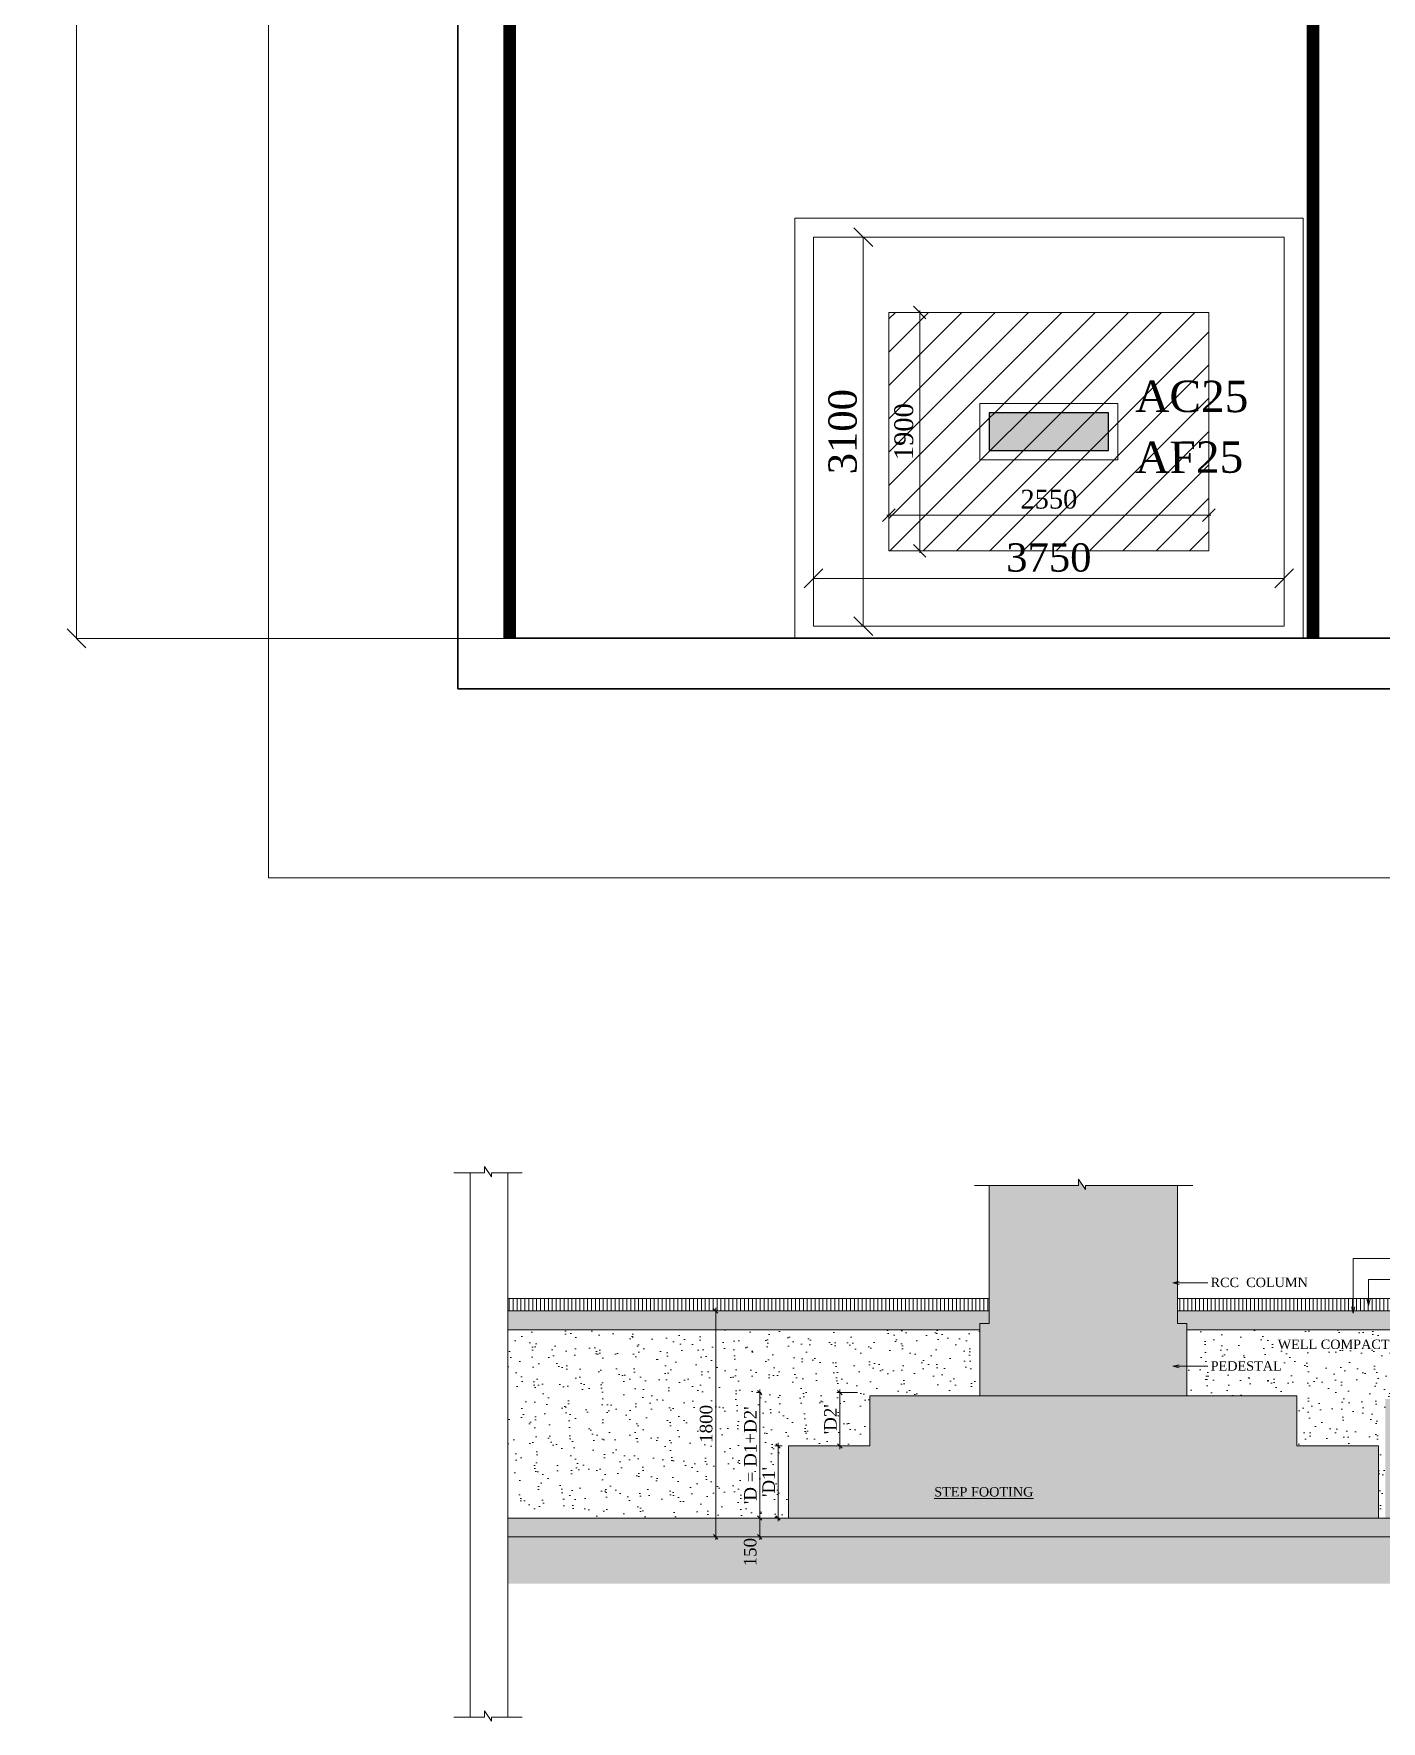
# Model space of a CAD drawing. Header units: inches. Extents: x 10943721 to 11147402, y -2794197 to -2693110.
# Drawn here: x 11014150 to 11024885, y -2794174 to -2780727 of the extents above; entities that cross this region are included whole.
import ezdxf

# ---------------------------------------------------------------- set-up
doc = ezdxf.new("R2010")
doc.units = ezdxf.units.IN
doc.header["$LTSCALE"] = 0.5
doc.header["$MEASUREMENT"] = 0
doc.header["$PDMODE"] = 34
doc.header["$PDSIZE"] = 50
doc.linetypes.add('HIDDEN', pattern=[9.525, 6.35, -3.175])
doc.layers.get('0').update_dxf_attribs({"lineweight": 0})
for name, color, linetype, lineweight in [('S-C0-UP TO B1', 4, 'Continuous', 30), ('S-C3-UP TO HP', 6, 'Continuous', 25), ('S-FOUND-PEDESTAL', 8, 'Continuous', 5), ('S-FOUND-TEXT COL', 7, 'Continuous', 0), ('S-FOUND-TEXT FOOTING', 7, 'Continuous', 0), ('S-HATCH LIFT', 250, 'Continuous', 0), ('S-SECTION', 5, 'Continuous', 5), ('S-SECTION-DIM', 7, 'Continuous', 0), ('S-SECTION-TEXT', 7, 'Continuous', 0), ('S-SHEET TEXT TITLE', 1, 'Continuous', 0), ('S-STEEL-TEXT', 7, 'Continuous', 0), ('S_FOUND_DIM', 7, 'Continuous', 9), ('S_FOUND_DIM-1', 7, 'Continuous', 9), ('S_FOUND_EXCAVATION', 253, 'HIDDEN', 5), ('S_FOUND_FOOTING', 7, 'Continuous', 15), ('S_FOUND_FOOTING-1', 7, 'Continuous', 9)]:
    doc.layers.add(name, color=color, linetype=linetype, lineweight=lineweight)
doc.layers.add('S-HATCH', color=250, linetype='Continuous', lineweight=5, transparency=0.5)
doc.layers.add('S_HATCH', color=250, linetype='Continuous', lineweight=5, transparency=0.5)
doc.styles.add('SHEET TEXT', font='times.ttf')
doc.styles.get("Standard").update_dxf_attribs({"font": 'times.ttf'})
doc.styles.add('TEXT', font='times.ttf')
doc.dimstyles.new('DIM FOOTING', dxfattribs={"dimtxt": 250, "dimasz": 150, "dimexe": 0.18, "dimexo": 0.0625, "dimgap": 50, "dimtad": 1, "dimtoh": 1, "dimdec": 0, "dimzin": 0, "dimdsep": 46, "dimtxsty": 'Standard', "dimblk": 'OBLIQUE', "dimcen": 0.09, "dimclrd": 256, "dimclre": 256, "dimclrt": 256, "dimadec": 0, "dimazin": 0, "dimtfac": 1, "dimtdec": 0, "dimtofl": 0, "dimtmove": 0, "dimatfit": 3, "dimfxl": 1, "dimtolj": 1, "dimtzin": 0, "dimlwd": -1, "dimlwe": -1, "dimarcsym": 0})
doc.dimstyles.new('S_DIM', dxfattribs={"dimtxt": 75, "dimasz": 35, "dimexe": 35, "dimexo": 50, "dimgap": 25, "dimtad": 1, "dimdec": 0, "dimzin": 0, "dimdsep": 46, "dimtxsty": 'Standard', "dimblk": 'OBLIQUE', "dimcen": 0.09, "dimdle": 15, "dimclrd": 256, "dimclre": 256, "dimclrt": 256, "dimadec": 0, "dimazin": 0, "dimtfac": 1, "dimtdec": 0, "dimtofl": 0, "dimtmove": 0, "dimatfit": 3, "dimfxl": 1, "dimtolj": 1, "dimtzin": 0, "dimlwd": -1, "dimlwe": -1, "dimarcsym": 0})
doc.dimstyles.new('SETU_1', dxfattribs={"dimtxt": 200, "dimasz": 150, "dimexe": 100, "dimexo": 50, "dimgap": 35, "dimtad": 1, "dimdec": 0, "dimzin": 0, "dimdsep": 46, "dimtxsty": 'Standard', "dimblk": 'OBLIQUE', "dimcen": 150, "dimdle": 25, "dimclrd": 4, "dimclre": 7, "dimclrt": 256, "dimadec": 0, "dimazin": 0, "dimtfac": 1, "dimtdec": 0, "dimtofl": 0, "dimtmove": 1, "dimatfit": 3, "dimfxl": 1, "dimtolj": 1, "dimtzin": 0, "dimlwd": -1, "dimlwe": 5, "dimarcsym": 1})
doc.dimstyles.get("Standard").update_dxf_attribs({"dimtxt": 0.18, "dimasz": 0.18, "dimexe": 0.18, "dimexo": 0.0625, "dimgap": 0.09, "dimtad": 0, "dimtih": 1, "dimtoh": 1, "dimdec": 4, "dimzin": 0, "dimdsep": 46, "dimtxsty": 'Standard', "dimcen": 0.09, "dimadec": 0, "dimazin": 0, "dimtfac": 1, "dimtdec": 4, "dimtofl": 0, "dimtmove": 0, "dimatfit": 3, "dimfxl": 1, "dimtolj": 1, "dimtzin": 0, "dimarcsym": 0})
pattern_1 = [(172.5, (0, 0), (-131.7927123, -140.7013184), [0, -152, 0, -170, 0, -162.5]), (142.5, (0, 0), (-324.697973, -74.413751), [0, -82, 0, -137, 0, -52.5]), (102.5, (86.97, -86.97), (-220.6032383, 219.8029273), [0, -50, 0, -180, 0, -235]), (92.5, (86.97, -86.97), (-274.626285, 150.5042164), [0, -25, 0, -118, 0, -135])]
pattern_2 = [(185, (0, 0), (-231.4035394, 275.7759996), [37.5, -412.5]), (130, (0, 0), (-216.884075, -314.996084), [30, -330]), (235.4514445, (-19.3, 22.98), (-448.287611, -39.220082), [31.870096, -350.571056]), (181.1842, (-70.7, -70.7), (-318.806888, 435.846694), [56.25, -618.75]), (231.6356355, (-97.3, -34.4), (-674.855834, -13.950034), [47.80517, -525.85688]), (126.184164, (-70.7, -70.7), (-674.855834, -13.950034), [45, -495]), (156, (-88.4, -17.68), (-68.691238, 353.385786), [37.5, -412.5]), (101, (-88.4, -17.68), (-342.404218, -170.354297), [30, -330]), (206.4514447, (-94.1, 11.77), (-411.095453, 183.031487), [31.870095, -350.571056]), (172.5, (0, 0), (-121.9949088, -113.3965927), [0, -326, 0, -335, 0, -331.25]), (142.5, (0, 0), (-232.454725, -46.436471), [0, -191, 0, -318.5, 0, -126.25]), (102.5, (78.84, -78.84), (-180.7603809, 196.7090837), [0, -125, 0, -390, 0, -517.5]), (92.5, (114.2, -114.2), (-241.5799034, 170.7949916), [0, -162.5, 0, -259, 0, -367.5])]

# ---------------------------------------------------------------- blocks, each defined once
blk = doc.blocks.new('_Oblique')
at = {"color": 0, "linetype": 'ByBlock', "lineweight": -2}
blk.add_line((-0.5, -0.5), (0.5, 0.5), dxfattribs=at)
blk = doc.blocks.new('*D46')
at = {"layer": 'Defpoints', "color": 0, "transparency": 16777216}
for p in [(11020162, -2791980), (11020080, -2792555), (11020162, -2792555)]:
    blk.add_point(p, dxfattribs=at)
at = {"layer": 'S-SECTION-DIM', "color": 7, "transparency": 16777216}
blk.add_line((11020080, -2791955), (11020080, -2792580), dxfattribs=at)
at = {"layer": 'S-SECTION-DIM', "color": 7, "lineweight": 5, "transparency": 16777216}
for p, q in [((11020112, -2791980), (11020055, -2791980)), ((11020112, -2792555), (11020055, -2792555))]:
    blk.add_line(p, q, dxfattribs=at)
at = {"layer": 'S-SECTION-DIM', "color": 7, "transparency": 16777216, "xscale": 35, "yscale": 35, "zscale": 35}
for p, rotation in [((11020080, -2791980), 90), ((11020080, -2792555), 270)]:
    blk.add_blockref('_Oblique', p, dxfattribs=dict(at, rotation=rotation))
at = {"layer": 'S-SECTION-DIM', "color": 7, "transparency": 16777216, "insert": (11020005, -2792268), "char_height": 100, "attachment_point": 5, "rotation": 90, "style": 'TEXT'}
blk.add_mtext("\\A1;{\\C256;'D1'}", dxfattribs=at)
blk = doc.blocks.new('*D47')
at = {"layer": 'Defpoints', "color": 0, "transparency": 16777216}
for p in [(11020762, -2791555), (11020572, -2791980), (11020670, -2791980)]:
    blk.add_point(p, dxfattribs=at)
at = {"layer": 'S-SECTION-DIM', "color": 7, "lineweight": 5, "transparency": 16777216}
for p, q in [((11020712, -2791555), (11020547, -2791555)), ((11020620, -2791980), (11020547, -2791980))]:
    blk.add_line(p, q, dxfattribs=at)
at = {"layer": 'S-SECTION-DIM', "color": 7, "transparency": 16777216}
blk.add_line((11020572, -2791530), (11020572, -2792005), dxfattribs=at)
at = {"layer": 'S-SECTION-DIM', "color": 7, "transparency": 16777216, "xscale": 35, "yscale": 35, "zscale": 35}
for p, rotation in [((11020572, -2791555), 90), ((11020572, -2791980), 270)]:
    blk.add_blockref('_Oblique', p, dxfattribs=dict(at, rotation=rotation))
at = {"layer": 'S-SECTION-DIM', "color": 7, "transparency": 16777216, "insert": (11020497, -2791768), "char_height": 100, "attachment_point": 5, "rotation": 90, "style": 'TEXT'}
blk.add_mtext("\\A1;{\\C256;'D2'}", dxfattribs=at)
blk = doc.blocks.new('*D48')
at = {"layer": 'Defpoints', "color": 0, "transparency": 16777216}
for p in [(11019992, -2791555), (11019934, -2792555), (11019992, -2792555)]:
    blk.add_point(p, dxfattribs=at)
at = {"layer": 'S-SECTION-DIM', "color": 7, "lineweight": 5, "transparency": 16777216}
for p, q in [((11019942, -2791555), (11019909, -2791555)), ((11019942, -2792555), (11019909, -2792555))]:
    blk.add_line(p, q, dxfattribs=at)
at = {"layer": 'S-SECTION-DIM', "color": 7, "transparency": 16777216}
blk.add_line((11019934, -2791530), (11019934, -2792580), dxfattribs=at)
at = {"layer": 'S-SECTION-DIM', "color": 7, "transparency": 16777216, "xscale": 35, "yscale": 35, "zscale": 35}
for p, rotation in [((11019934, -2791555), 90), ((11019934, -2792555), 270)]:
    blk.add_blockref('_Oblique', p, dxfattribs=dict(at, rotation=rotation))
at = {"layer": 'S-SECTION-DIM', "color": 7, "transparency": 16777216, "insert": (11019859, -2792055), "char_height": 100, "attachment_point": 5, "rotation": 90, "style": 'TEXT'}
blk.add_mtext("\\A1;{\\C256;'D = D1+D2'}", dxfattribs=at)
blk = doc.blocks.new('*D49')
at = {"layer": 'Defpoints', "color": 0, "transparency": 16777216}
for p in [(11019992, -2792555), (11019934, -2792705), (11019992, -2792705)]:
    blk.add_point(p, dxfattribs=at)
at = {"layer": 'S-SECTION-DIM', "color": 7, "lineweight": 5, "transparency": 16777216}
for p, q in [((11019942, -2792555), (11019909, -2792555)), ((11019942, -2792705), (11019909, -2792705))]:
    blk.add_line(p, q, dxfattribs=at)
at = {"layer": 'S-SECTION-DIM', "color": 7, "transparency": 16777216}
blk.add_line((11019934, -2792530), (11019934, -2792730), dxfattribs=at)
at = {"layer": 'S-SECTION-DIM', "color": 7, "transparency": 16777216, "xscale": 35, "yscale": 35, "zscale": 35}
for p, rotation in [((11019934, -2792555), 90), ((11019934, -2792705), 270)]:
    blk.add_blockref('_Oblique', p, dxfattribs=dict(at, rotation=rotation))
at = {"layer": 'S-SECTION-DIM', "color": 7, "transparency": 16777216, "insert": (11019858, -2792827), "char_height": 100, "attachment_point": 5, "rotation": 90, "style": 'TEXT'}
blk.add_mtext('\\A1;150', dxfattribs=at)
blk = doc.blocks.new('*D72')
at = {"layer": 'Defpoints', "color": 0, "transparency": 16777216}
for p in [(11019583, -2790905), (11019844, -2790905), (11019844, -2792705)]:
    blk.add_point(p, dxfattribs=at)
at = {"layer": 'S-SECTION-DIM', "color": 7, "transparency": 16777216}
blk.add_line((11019583, -2792730), (11019583, -2790880), dxfattribs=at)
at = {"layer": 'S-SECTION-DIM', "color": 7, "lineweight": 5, "transparency": 16777216}
for p, q in [((11019794, -2790905), (11019558, -2790905)), ((11019794, -2792705), (11019558, -2792705))]:
    blk.add_line(p, q, dxfattribs=at)
at = {"layer": 'S-SECTION-DIM', "color": 7, "transparency": 16777216, "xscale": 35, "yscale": 35, "zscale": 35}
for p, rotation in [((11019583, -2790905), 90), ((11019583, -2792705), 270)]:
    blk.add_blockref('_Oblique', p, dxfattribs=dict(at, rotation=rotation))
at = {"layer": 'S-SECTION-DIM', "color": 7, "transparency": 16777216, "insert": (11019507, -2791805), "char_height": 100, "attachment_point": 5, "rotation": 90, "style": 'TEXT'}
blk.add_mtext('\\A1;1800', dxfattribs=at)
blk = doc.blocks.new('*D111')
at = {"layer": 'Defpoints', "color": 0, "transparency": 16777216}
for p in [(11020362, -2782348), (11020759, -2782348), (11020362, -2785448)]:
    blk.add_point(p, dxfattribs=at)
at = {"layer": 'S_FOUND_DIM', "transparency": 16777216}
for p, q in [((11020362, -2782348), (11020760, -2782348)), ((11020759, -2785448), (11020759, -2782348)), ((11020362, -2785448), (11020760, -2785448))]:
    blk.add_line(p, q, dxfattribs=at)
at = {"layer": 'S_FOUND_DIM', "transparency": 16777216, "xscale": 150, "yscale": 150, "zscale": 150}
for p, rotation in [((11020759, -2782348), 90), ((11020759, -2785448), 270)]:
    blk.add_blockref('_Oblique', p, dxfattribs=dict(at, rotation=rotation))
at = {"layer": 'S_FOUND_DIM', "transparency": 16777216, "insert": (11020595, -2783898), "char_height": 225, "attachment_point": 5, "rotation": 90}
blk.add_mtext('\\A1;3100', dxfattribs=at)
blk = doc.blocks.new('*D112')
at = {"layer": 'Defpoints', "color": 0, "transparency": 16777216}
for p in [(11020362, -2785067), (11020362, -2785448), (11024112, -2785448)]:
    blk.add_point(p, dxfattribs=at)
at = {"layer": 'S_FOUND_DIM', "transparency": 16777216}
for p, q in [((11020362, -2785447), (11020362, -2785066)), ((11024112, -2785067), (11020362, -2785067)), ((11024112, -2785447), (11024112, -2785066))]:
    blk.add_line(p, q, dxfattribs=at)
at = {"layer": 'S_FOUND_DIM', "transparency": 16777216, "xscale": 150, "yscale": 150, "zscale": 150, "rotation": 180}
blk.add_blockref('_Oblique', (11020362, -2785067), dxfattribs=at)
at = {"layer": 'S_FOUND_DIM', "transparency": 16777216, "xscale": 150, "yscale": 150, "zscale": 150}
blk.add_blockref('_Oblique', (11024112, -2785067), dxfattribs=at)
at = {"layer": 'S_FOUND_DIM', "transparency": 16777216, "insert": (11022237, -2784902), "char_height": 225, "attachment_point": 5}
blk.add_mtext('\\A1;3750', dxfattribs=at)
blk = doc.blocks.new('*D113')
at = {"layer": 'Defpoints', "color": 0, "transparency": 16777216}
for p in [(11023512, -2784564), (11020962, -2784848), (11023512, -2784848)]:
    blk.add_point(p, dxfattribs=at)
at = {"layer": 'S_FOUND_DIM-1', "transparency": 16777216}
for p, q in [((11020947, -2784564), (11023527, -2784564)), ((11020962, -2784798), (11020962, -2784529)), ((11023512, -2784798), (11023512, -2784529))]:
    blk.add_line(p, q, dxfattribs=at)
at = {"layer": 'S_FOUND_DIM-1', "transparency": 16777216, "xscale": 100, "yscale": 100, "zscale": 100, "rotation": 180}
blk.add_blockref('_Oblique', (11020962, -2784564), dxfattribs=at)
at = {"layer": 'S_FOUND_DIM-1', "transparency": 16777216, "xscale": 100, "yscale": 100, "zscale": 100}
blk.add_blockref('_Oblique', (11023512, -2784564), dxfattribs=at)
at = {"layer": 'S_FOUND_DIM-1', "transparency": 16777216, "insert": (11022237, -2784437), "char_height": 150, "attachment_point": 5}
blk.add_mtext('\\A1;2550', dxfattribs=at)
blk = doc.blocks.new('*D114')
at = {"layer": 'Defpoints', "color": 0, "transparency": 16777216}
for p in [(11020962, -2782948), (11020962, -2784848), (11021208, -2784848)]:
    blk.add_point(p, dxfattribs=at)
at = {"layer": 'S_FOUND_DIM-1', "transparency": 16777216}
for p, q in [((11021012, -2782948), (11021243, -2782948)), ((11021208, -2782933), (11021208, -2784863)), ((11021012, -2784848), (11021243, -2784848))]:
    blk.add_line(p, q, dxfattribs=at)
at = {"layer": 'S_FOUND_DIM-1', "transparency": 16777216, "xscale": 100, "yscale": 100, "zscale": 100}
for p, rotation in [((11021208, -2782948), 90), ((11021208, -2784848), 270)]:
    blk.add_blockref('_Oblique', p, dxfattribs=dict(at, rotation=rotation))
at = {"layer": 'S_FOUND_DIM-1', "transparency": 16777216, "insert": (11021082, -2783898), "char_height": 150, "attachment_point": 5, "rotation": 90}
blk.add_mtext('\\A1;1900', dxfattribs=at)
blk = doc.blocks.new('*D378')
at = {"transparency": 16777216}
for p, q in [((11031305, -2758525), (11014491, -2758525)), ((11014491, -2758525), (11014491, -2785545)), ((11031305, -2785545), (11014491, -2785545))]:
    blk.add_line(p, q, dxfattribs=at)
at = {"layer": 'Defpoints', "color": 0, "transparency": 16777216}
for p in [(11031305, -2758525), (11014491, -2785545), (11031305, -2785545)]:
    blk.add_point(p, dxfattribs=at)
at = {"transparency": 16777216, "xscale": 150, "yscale": 150, "zscale": 150}
for p, rotation in [((11014491, -2758525), 90), ((11014491, -2785545), 270)]:
    blk.add_blockref('_Oblique', p, dxfattribs=dict(at, rotation=rotation))
at = {"transparency": 16777216, "insert": (11014314, -2772035), "char_height": 250, "attachment_point": 5, "rotation": 90}
blk.add_mtext('\\A1;27020', dxfattribs=at)

msp = doc.modelspace()

# ---------------------------------------------------------------- hatches: boundary and pattern name
at = {"layer": 'S-C3-UP TO HP'}
h = msp.add_hatch(color=250, dxfattribs=at)
h.dxf.hatch_style = 1
h.paths.add_polyline_path([(11021762, -2783747.5), (11021762, -2784047.5), (11022712, -2784047.5), (11022712, -2783747.5)])
at = {"layer": 'S-HATCH'}
h = msp.add_hatch(color=250, dxfattribs=at)
h.dxf.hatch_style = 1
h.paths.add_polyline_path([(11041177, -2791580.2), (11039427, -2791580.2), (11039427, -2791955.2), (11038802, -2791955.2), (11038802, -2792555.2), (11041802, -2792555.2), (11041802, -2791955.2), (11041177, -2791955.2)])
h.paths.add_polyline_path([(11040527, -2791005.2), (11040452, -2791005.2), (11040452, -2789905.2), (11040322.7, -2789905.2), (11040322.7, -2789936.7), (11040266.2, -2789854.2), (11040266.2, -2789905.2), (11040152, -2789905.2), (11040152, -2791005.2), (11040077, -2791005.2), (11040077, -2791580.2), (11040527, -2791580.2)])
h.paths.add_polyline_path([(11034112, -2791855.2), (11033462, -2791855.2), (11033462, -2793155.2), (11034112, -2793155.2)])
h.paths.add_polyline_path([(11029167, -2791605.2), (11024917, -2791605.2), (11024917, -2792555.2), (11029167, -2792555.2)])
h.paths.add_polyline_path([(11028317, -2791005.2), (11028242, -2791005.2), (11028242, -2789905.2), (11027565.7, -2789905.2), (11027565.7, -2789936.7), (11027509.2, -2789854.2), (11027509.2, -2789905.2), (11027042, -2789905.2), (11027042, -2791005.2), (11026967, -2791005.2), (11026967, -2791605.2), (11028317, -2791605.2)])
h.paths.add_polyline_path([(11024862, -2791980.2), (11024212, -2791980.2), (11024212, -2791580.2), (11020812, -2791580.2), (11020812, -2791980.2), (11020162, -2791980.2), (11020162, -2792555.2), (11024862, -2792555.2)])
h.paths.add_polyline_path([(11023337, -2791005.2), (11023262, -2791005.2), (11023262, -2789905.2), (11022529.7, -2789905.2), (11022529.7, -2789936.7), (11022473.2, -2789854.2), (11022473.2, -2789905.2), (11021762, -2789905.2), (11021762, -2791005.2), (11021687, -2791005.2), (11021687, -2791580.2), (11023337, -2791580.2)])
h.paths.add_polyline_path([(11036952.1, -2791855.2), (11036952.1, -2793155.2), (11038782, -2793155.2), (11038782, -2791855.2)])
h.paths.add_polyline_path([(11036452, -2791855.2), (11036682, -2791855.2), (11036682, -2789805.2), (11036452, -2789805.2)])
h.paths.add_polyline_path([(11036452, -2793155.2), (11036452, -2792155.2), (11034612, -2792155.2), (11034612, -2793155.2)])
h = msp.add_hatch(dxfattribs=at)
h.set_pattern_fill('ANSI31', color=250, scale=250, angle=45)
h.paths.add_polyline_path([(11042772, -2790805.2), (11040452, -2790805.2), (11040452, -2790955.2), (11042772, -2790955.2)])
h.paths.add_polyline_path([(11040152, -2790805.2), (11036682, -2790805.2), (11036682, -2790905.2), (11040152, -2790905.2)])
h.paths.add_polyline_path([(11034382, -2790805.2), (11028242, -2790805.2), (11028242, -2790905.2), (11034382, -2790905.2)])
h.paths.add_polyline_path([(11027042, -2790805.2), (11023262, -2790805.2), (11023262, -2790905.2), (11027042, -2790905.2)])
h.paths.add_polyline_path([(11021762, -2790805.2), (11017927.3, -2790805.2), (11017927.3, -2790905.2), (11021762, -2790905.2)])
h = msp.add_hatch(dxfattribs=at)
h.set_pattern_fill('AR-CONC', color=250, scale=50, angle=135)
h.set_pattern_definition(pattern_2)
h.paths.add_polyline_path([(11021687, -2791005.2), (11021762, -2791005.2), (11021762, -2790905.2), (11017927.3, -2790905.2), (11017927.3, -2791055.2), (11021687, -2791055.2)])
h.paths.add_polyline_path([(11027042, -2790905.2), (11023262, -2790905.2), (11023262, -2791005.2), (11023337, -2791005.2), (11023337, -2791055.2), (11026967, -2791055.2), (11026967, -2791005.2), (11027042, -2791005.2)])
h.paths.add_polyline_path([(11034382, -2790905.2), (11028242, -2790905.2), (11028242, -2791005.2), (11028317, -2791005.2), (11028317, -2791055.2), (11034382, -2791055.2)])
h.paths.add_polyline_path([(11040152, -2790905.2), (11036682, -2790905.2), (11036682, -2791055.2), (11040077, -2791055.2), (11040077, -2791005.2), (11040152, -2791005.2)])
h.paths.add_polyline_path([(11042772, -2791055.2), (11042772, -2790905.2), (11040452, -2790905.2), (11040452, -2791005.2), (11040527, -2791005.2), (11040527, -2791055.2)])
h = msp.add_hatch(dxfattribs=at)
h.set_pattern_fill('AR-SAND', color=250, scale=100, angle=135)
h.set_pattern_definition(pattern_1)
h.paths.add_polyline_path([(11021687, -2791055.2), (11017927.3, -2791055.2), (11017927.3, -2792555.2), (11020162, -2792555.2), (11020162, -2791980.2), (11020812, -2791980.2), (11020812, -2791580.2), (11021687, -2791580.2)])
h = msp.add_hatch(dxfattribs=at)
h.set_pattern_fill('AR-SAND', color=250, scale=100, angle=135)
h.set_pattern_definition(pattern_1)
h.paths.add_polyline_path([(11026967, -2791055.2), (11023337, -2791055.2), (11023337, -2791580.2), (11024212, -2791580.2), (11024212, -2791980.2), (11024862, -2791980.2), (11024862, -2792555.2), (11024917, -2792555.2), (11024917, -2791605.2), (11026967, -2791605.2)])
h = msp.add_hatch(dxfattribs=at)
h.set_pattern_fill('AR-CONC', color=250, scale=50, angle=135)
h.set_pattern_definition(pattern_2)
h.paths.add_polyline_path([(11039452, -2792705.2), (11043002, -2792705.2), (11043002, -2792555.2), (11038782, -2792555.2), (11038782, -2793155.2), (11033462, -2793155.2), (11033462, -2792555.2), (11017927.3, -2792555.2), (11017927.3, -2792705.2), (11032712, -2792705.2), (11033312, -2793305.2), (11038852, -2793305.2)])
at = {"layer": 'S-HATCH LIFT'}
h = msp.add_hatch(dxfattribs=at)
h.set_pattern_fill('EARTH', color=256, scale=1000)
h.paths.add_polyline_path([(11039606.3, -2793077.6), (11043002, -2793077.6), (11043002, -2792705.2), (11039452, -2792705.2), (11038852, -2793305.2), (11033312, -2793305.2), (11032712, -2792705.2), (11017927.3, -2792705.2), (11017927.3, -2793077.6), (11032557.8, -2793077.6), (11033157.8, -2793677.6), (11039006.3, -2793677.6)])
h.paths.add_polyline_path([(11019964.3, -2792969), (11019964.3, -2792697.5), (11019750.7, -2792697.5), (11019750.7, -2792969)], flags=9)
h.paths.add_polyline_path([(11040401, -2793047.7), (11041325.4, -2793047.7), (11041325.4, -2792932.7), (11040401, -2792932.7)], flags=24)
h.paths.add_polyline_path([(11036251, -2793647.7), (11037175.4, -2793647.7), (11037175.4, -2793532.7), (11036251, -2793532.7)], flags=24)
h.paths.add_polyline_path([(11030111, -2793047.7), (11031035.4, -2793047.7), (11031035.4, -2792932.7), (11030111, -2792932.7)], flags=24)
at = {"layer": 'S_HATCH'}
h = msp.add_hatch(dxfattribs=at)
h.set_pattern_fill('ANSI31', color=250, scale=1500)
h.paths.add_polyline_path([(11036443.4, -2764032.5), (11036443.4, -2757012.5), (11033143.4, -2757012.5), (11033143.4, -2764032.5)])
h.paths.add_polyline_path([(11028467, -2768782.5), (11033747, -2768782.5), (11033747, -2766682.5), (11028467, -2766682.5)])
h.paths.add_polyline_path([(11030092, -2775337.5), (11032742, -2775337.5), (11032742, -2777337.5), (11030092, -2777337.5)])
h.paths.add_polyline_path([(11039427, -2771707.5), (11039427, -2769257.5), (11041177, -2769257.5), (11041177, -2771707.5)])
h.paths.add_polyline_path([(11039427, -2777647.5), (11039427, -2775197.5), (11041177, -2775197.5), (11041177, -2777647.5)])
h.paths.add_polyline_path([(11039427, -2784847.5), (11039427, -2782397.5), (11041177, -2782397.5), (11041177, -2784847.5)])
h.paths.add_polyline_path([(11035762, -2782947.5), (11038312, -2782947.5), (11038312, -2784847.5), (11035762, -2784847.5)])
h.paths.add_polyline_path([(11030792, -2782947.5), (11033342, -2782947.5), (11033342, -2784847.5), (11030792, -2784847.5)])
h.paths.add_polyline_path([(11025892, -2782947.5), (11028442, -2782947.5), (11028442, -2784847.5), (11025892, -2784847.5)])
h.paths.add_polyline_path([(11020962, -2782947.5), (11023512, -2782947.5), (11023512, -2784847.5), (11020962, -2784847.5)])
h.paths.add_polyline_path([(11020812, -2773487.5), (11024212, -2773487.5), (11024212, -2775687.5), (11020812, -2775687.5)])
h.paths.add_polyline_path([(11020812, -2769657.5), (11024212, -2769657.5), (11024212, -2771857.5), (11020812, -2771857.5)])
h.paths.add_polyline_path([(11020812, -2764842.5), (11020812, -2761842.5), (11023012, -2761842.5), (11023012, -2764842.5)])
h.paths.add_polyline_path([(11039202, -2764842.5), (11039202, -2761842.5), (11041402, -2761842.5), (11041402, -2764842.5)])
h.paths.add_polyline_path([(11025767, -2764032.5), (11025767, -2757012.5), (11029067, -2757012.5), (11029067, -2764032.5)])
h.paths.add_polyline_path([(11039202, -2760587.5), (11039202, -2757737.5), (11041402, -2757737.5), (11041402, -2760587.5)])
h.paths.add_polyline_path([(11020812, -2760587.5), (11020812, -2757737.5), (11023012, -2757737.5), (11023012, -2760587.5)])
h.paths.add_polyline_path([(11039102, -2751687.5), (11039102, -2748937.5), (11041352, -2748937.5), (11041352, -2751687.5)])
h.paths.add_polyline_path([(11020862, -2751687.5), (11020862, -2748937.5), (11023112, -2748937.5), (11023112, -2751687.5)])

# ---------------------------------------------------------------- linework, layer by layer
at = {"color": 1}
msp.add_lwpolyline([(11016019.1, -2693110.2), (11045291.9, -2693110.2), (11045291.9, -2787453.4), (11016019.1, -2787453.4)], close=True, dxfattribs=at)
at = {"layer": 'S-C0-UP TO B1'}
for points in [[(11043402, -2785947.5), (11043402, -2694127.5), (11017527.3, -2694127.5), (11017527.3, -2785947.5)], [(11043016.5, -2785544.7), (11043016.5, -2694524.7), (11017941.7, -2694524.7), (11017941.7, -2785544.7)]]:
    msp.add_lwpolyline(points, close=True, dxfattribs=at)
at = {"layer": 'S-C3-UP TO HP'}
msp.add_lwpolyline([(11021762, -2783747.5), (11021762, -2784047.5), (11022712, -2784047.5), (11022712, -2783747.5)], close=True, dxfattribs=at)
at = {"layer": 'S-FOUND-PEDESTAL'}
msp.add_lwpolyline([(11021687, -2783672.5), (11021687, -2784122.5), (11022787, -2784122.5), (11022787, -2783672.5)], close=True, dxfattribs=at)
at = {"layer": 'S-SECTION', "color": 3, "linetype": 'ByBlock', "ltscale": 15}
for p, q in [((11017627.3, -2789805.2), (11017627.3, -2794143)), ((11017927.3, -2789805.2), (11017927.3, -2794143))]:
    msp.add_line(p, q, dxfattribs=at)
at = {"layer": 'S-SECTION', "color": 1, "linetype": 'ByBlock', "ltscale": 15}
for p, q in [((11021762, -2791005.2), (11021762, -2789905.2)), ((11023262, -2791005.2), (11023262, -2789905.2)), ((11021687, -2791580.2), (11021687, -2791005.2)), ((11021687, -2791005.2), (11021762, -2791005.2)), ((11023337, -2791005.2), (11023262, -2791005.2)), ((11023337, -2791580.2), (11023337, -2791005.2)), ((11020812, -2791580.2), (11020812, -2791980.2)), ((11020812, -2791580.2), (11024212, -2791580.2)), ((11024212, -2791580.2), (11024212, -2791980.2)), ((11020162, -2791980.2), (11020812, -2791980.2)), ((11020162, -2791980.2), (11020162, -2792555.2)), ((11024212, -2791980.2), (11024862, -2791980.2)), ((11024862, -2791980.2), (11024862, -2792555.2))]:
    msp.add_line(p, q, dxfattribs=at)
at = {"layer": 'S-SECTION', "linetype": 'ByBlock', "ltscale": 15}
for p, q in [((11017927.3, -2790805.2), (11021762, -2790805.2)), ((11023262, -2790805.2), (11027042, -2790805.2)), ((11017927.3, -2790905.2), (11021762, -2790905.2)), ((11023262, -2790905.2), (11027042, -2790905.2))]:
    msp.add_line(p, q, dxfattribs=at)
at = {"layer": 'S-SECTION', "color": 7, "linetype": 'ByBlock', "ltscale": 15}
for p, q in [((11017927.3, -2791055.2), (11021687, -2791055.2)), ((11023337, -2791055.2), (11026967, -2791055.2)), ((11017927.3, -2792555.2), (11033462, -2792555.2))]:
    msp.add_line(p, q, dxfattribs=at)
at = {"layer": 'S-SECTION', "color": 3, "linetype": 'ByBlock', "ltscale": 15, "elevation": 0}
for points in [[(11017495.5, -2789805.2), (11017741.1, -2789805.2), (11017741.1, -2789754.2), (11017797.6, -2789836.7), (11017797.6, -2789805.2), (11018040.4, -2789805.2)], [(11017495.5, -2794143), (11017741.1, -2794143), (11017741.1, -2794092), (11017797.6, -2794174.5), (11017797.6, -2794143), (11018040.4, -2794143)]]:
    msp.add_lwpolyline(points, dxfattribs=at)
at = {"layer": 'S-SECTION', "color": 1, "linetype": 'ByBlock', "ltscale": 15, "elevation": 0}
msp.add_lwpolyline([(11021645.4, -2789905.2), (11022473.2, -2789905.2), (11022473.2, -2789854.2), (11022529.7, -2789936.7), (11022529.7, -2789905.2), (11023385.1, -2789905.2)], dxfattribs=at)
at = {"layer": 'S-SECTION', "color": 7, "linetype": 'ByBlock', "ltscale": 15}
msp.add_lwpolyline([(11017927.3, -2792705.2), (11032712, -2792705.2), (11033312, -2793305.2), (11038852, -2793305.2), (11039452, -2792705.2), (11043002, -2792705.2)], dxfattribs=at)
at = {"layer": 'S-SHEET TEXT TITLE', "const_width": 100}
msp.add_lwpolyline([(11017941.7, -2785544.7), (11017941.7, -2758524.7), (11024341.7, -2758524.7), (11024341.7, -2785544.7)], dxfattribs=at)
at = {"layer": 'S_FOUND_EXCAVATION'}
msp.add_lwpolyline([(11020212, -2785547.5), (11020212, -2782197.5), (11024262, -2782197.5), (11024262, -2785547.5)], dxfattribs=at)
at = {"layer": 'S_FOUND_FOOTING', "color": 3}
msp.add_lwpolyline([(11020362, -2782347.5), (11024112, -2782347.5), (11024112, -2785447.5), (11020362, -2785447.5)], close=True, dxfattribs=at)
at = {"layer": 'S_FOUND_FOOTING-1', "color": 3}
msp.add_lwpolyline([(11020962, -2782947.5), (11023512, -2782947.5), (11023512, -2784847.5), (11020962, -2784847.5)], close=True, dxfattribs=at)

# ---------------------------------------------------------------- texts
at = {"layer": 'S-FOUND-TEXT COL', "color": 7, "style": 'SHEET TEXT'}
msp.add_text('AC25', height=250, rotation=359.84604, dxfattribs=at).set_placement((11022924.5, -2783740.1))
at = {"layer": 'S-FOUND-TEXT FOOTING', "color": 3, "style": 'SHEET TEXT'}
msp.add_text('AF25', height=250, rotation=0.15396, dxfattribs=at).set_placement((11022925.9, -2784227.3))
at = {"layer": 'S-SECTION-TEXT', "style": 'TEXT'}
for s, p in [('RCC  COLUMN', (11023525.8, -2790714.6, 0)), ('WELL COMPACTED SAND FILL ', (11024060.6, -2791208, 0)), ('PEDESTAL', (11023525.8, -2791380.5, 0)), ('%%USTEP FOOTING', (11021323.9, -2792383.3, 0))]:
    msp.add_text(s, height=75, dxfattribs=at).set_placement(p)

# ---------------------------------------------------------------- dimensions: what is measured, and where the dimension line sits
dim = msp.add_linear_dim(base=(11014491.5, -2785544.7), p1=(11031305.4, -2758524.7), p2=(11031305.4, -2785544.7), angle=90, dimstyle='DIM FOOTING', override={"dimfxl": 0.18, "dimarcsym": 1})
dim.commit()
dim.dimension.update_dxf_attribs({"geometry": '*D378', "text_midpoint": (11014314, -2772034.7)})
at = {"layer": 'S-SECTION-DIM'}
dim = msp.add_linear_dim(base=(11019583, -2790905.2), p1=(11019843.9, -2792705.2), p2=(11019843.9, -2790905.2), angle=90, dimstyle='SETU_1', override={"dimtxt": 100, "dimasz": 35, "dimexe": 25, "dimgap": 25, "dimtxsty": 'TEXT', "dimclrd": 7, "dimclrt": 7}, dxfattribs=at)
dim.commit()
dim.dimension.update_dxf_attribs({"geometry": '*D72', "text_midpoint": (11019507.2, -2791805.2)})
for base, p1, p2, text, picture, middle in [((11019934, -2792555.2), (11019991.6, -2791555.2), (11019991.6, -2792555.2), "{\\C256;'D = D1+D2'}", '*D48', (11019859, -2792055.2)), ((11020572, -2791980.2, 0), (11020762, -2791555.2, 0), (11020669.7, -2791980.2, 0), "{\\C256;'D2'}", '*D47', (11020497, -2791767.7, 0)), ((11020079.5, -2792555.2), (11020162, -2791980.2), (11020162, -2792555.2), "{\\C256;'D1'}", '*D46', (11020004.5, -2792267.7))]:
    dim = msp.add_linear_dim(base=base, p1=p1, p2=p2, angle=90, text=text, dimstyle='SETU_1', override={"dimtxt": 100, "dimasz": 35, "dimexe": 25, "dimgap": 25, "dimtxsty": 'TEXT', "dimclrd": 7, "dimclrt": 7}, dxfattribs=at)
    dim.commit()
    dim.dimension.update_dxf_attribs({"geometry": picture, "text_midpoint": middle})
dim = msp.add_linear_dim(base=(11019934, -2792705.2), p1=(11019991.6, -2792555.2), p2=(11019991.6, -2792705.2), angle=90, dimstyle='SETU_1', override={"dimtxt": 100, "dimasz": 35, "dimexe": 25, "dimgap": 25, "dimtxsty": 'TEXT', "dimclrd": 7, "dimclrt": 7}, dxfattribs=at)
dim.commit()
dim.dimension.update_dxf_attribs({"geometry": '*D49', "text_midpoint": (11019934, -2792827.2), "dimtype": 160})
at = {"layer": 'S_FOUND_DIM'}
for base, p1, p2, angle, picture, middle in [((11020759.4, -2782347.5), (11020362, -2785447.5), (11020362, -2782347.5), 90, '*D111', (11020595, -2783897.5)), ((11020362, -2785066.6), (11024112, -2785447.5), (11020362, -2785447.5), 180, '*D112', (11022237, -2784901.9))]:
    dim = msp.add_linear_dim(base=base, p1=p1, p2=p2, angle=angle, dimstyle='DIM FOOTING', override={"dimtxt": 225}, dxfattribs=at)
    dim.commit()
    dim.dimension.update_dxf_attribs({"geometry": picture, "text_midpoint": middle})
at = {"layer": 'S_FOUND_DIM-1', "color": 2}
for base, p1, p2, angle, picture, middle in [((11021208.1, -2784847.5), (11020962, -2782947.5), (11020962, -2784847.5), 90, '*D114', (11021081.6, -2783897.5)), ((11023512, -2784563.6), (11020962, -2784847.5), (11023512, -2784847.5), 180, '*D113', (11022237, -2784437.3))]:
    dim = msp.add_linear_dim(base=base, p1=p1, p2=p2, angle=angle, dimstyle='S_DIM', override={"dimtxt": 150, "dimasz": 100, "dimgap": 50, "dimarcsym": 1}, dxfattribs=at)
    dim.commit()
    dim.dimension.update_dxf_attribs({"geometry": picture, "text_midpoint": middle})

# ---------------------------------------------------------------- leaders
at = {"layer": 'S-STEEL-TEXT'}
for points in [[(11024661.7, -2790922), (11024661.7, -2790487.8), (11025109.1, -2790487.8)], [(11023224.9, -2790680.3, 0), (11023437.8, -2790680.3, 0), (11023503.3, -2790680.3, 0)], [(11024783.1, -2790862), (11024783.1, -2790653.8), (11024985.5, -2790653.8)], [(11023224.9, -2791346.1, 0), (11023437.8, -2791346.1, 0), (11023503.3, -2791346.1, 0)]]:
    msp.add_leader(points, dimstyle='Standard', override={"dimasz": 50, "dimgap": 0.15, "dimclrd": 256, "dimldrblk": 'Open30', "dimlwd": 0}, dxfattribs=at)

doc.saveas('drawing.dxf')
